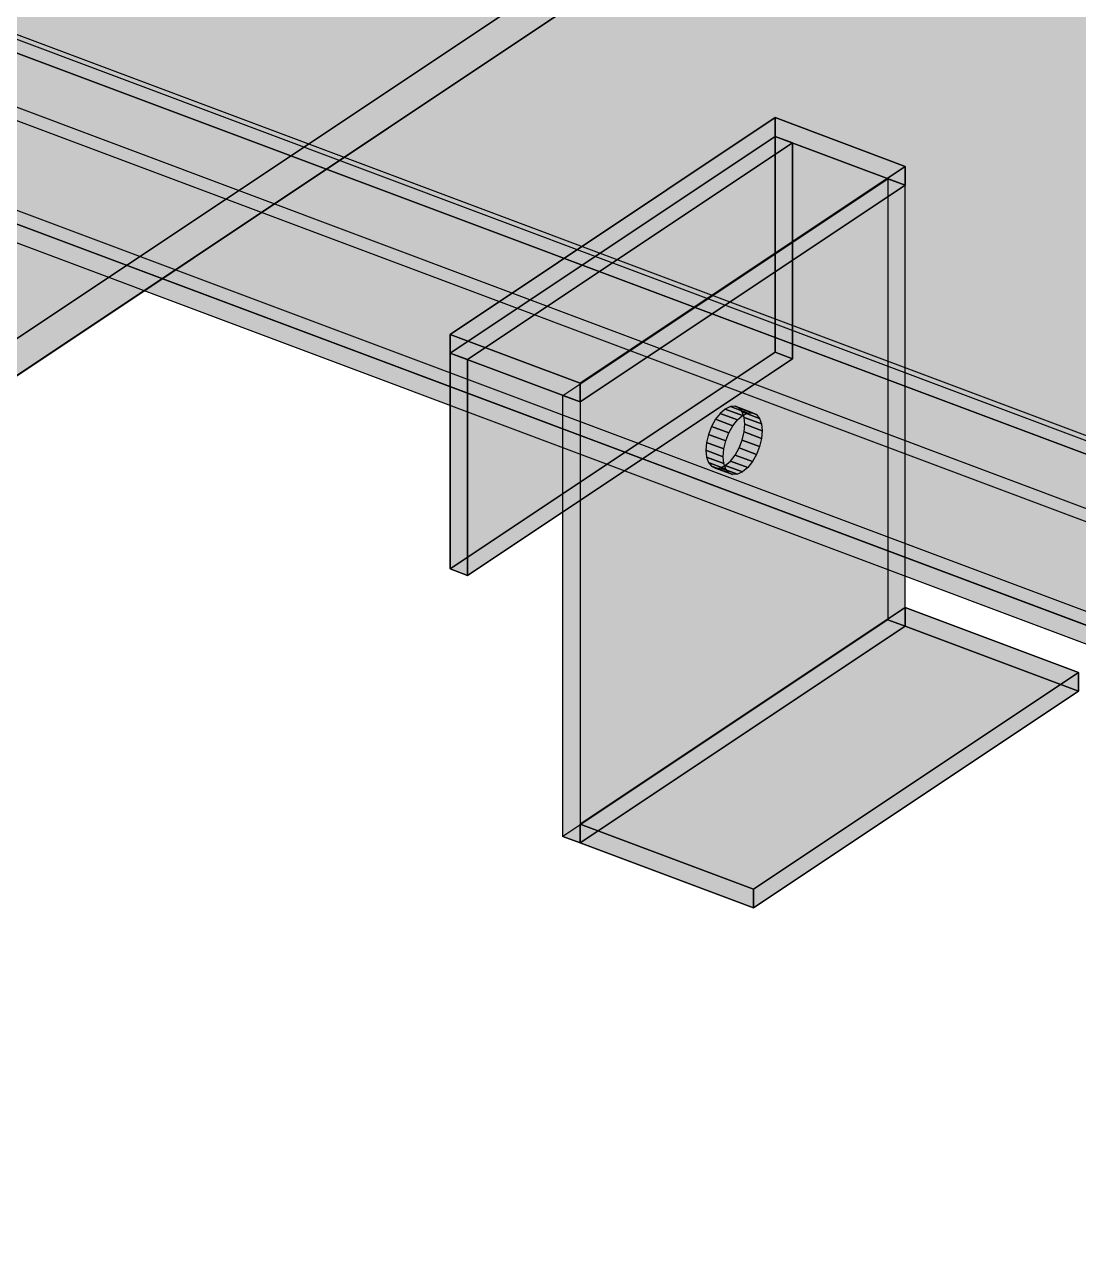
# Model space of a CAD drawing. Header units: millimetres. Extents: x 50 to 612415, y 2 to 4150.
# Drawn here: x 507212.7 to 507342.8, y 2694.2 to 2844.3 of the extents above; entities that cross this region are included whole.
import ezdxf

# ---------------------------------------------------------------- set-up
doc = ezdxf.new("R2010")
doc.units = ezdxf.units.MM
doc.layers.add('HATCH', color=8, linetype='Continuous', lineweight=9)
doc.layers.add('OUTLINE', color=7, linetype='Continuous', lineweight=25)

msp = doc.modelspace()

# ---------------------------------------------------------------- hatches: boundary and pattern name
at = {"layer": 'HATCH', "true_color": 0x5b747f}
for points in [[(508125.429, 2499.816), (506236.101, 3208.314), (506236.101, 3226.833)], [(508125.429, 2518.336), (506236.101, 3226.833), (506539.228, 3123.231)], [(508125.429, 2518.336), (508125.429, 2499.816), (506236.101, 3226.833)], [(506234.497, 3225.764), (506234.497, 3207.244), (508123.825, 2498.747)], [(506537.624, 3122.162), (506234.497, 3225.764), (508123.825, 2517.266)], [(506234.497, 3225.764), (508123.825, 2498.747), (508123.825, 2517.266)], [(506234.497, 3207.244), (506234.497, 3209.559), (508123.825, 2501.062)], [(506212.044, 3195.863), (508101.371, 2498.825), (506212.044, 3207.322)], [(506213.647, 3208.392), (508102.975, 2499.894), (506213.647, 3196.933)], [(508123.825, 2498.747), (506234.497, 3207.244), (508123.825, 2501.062)], [(508102.975, 2487.162), (506213.647, 3195.659), (506213.647, 3196.933)], [(508102.975, 2488.435), (508102.975, 2487.162), (506213.647, 3196.933)], [(508102.975, 2499.894), (508102.975, 2488.435), (506213.647, 3196.933)], [(506212.044, 3195.863), (506212.044, 3194.59), (508101.371, 2486.092)], [(506212.044, 3195.863), (508101.371, 2486.092), (508101.371, 2487.366)], [(506212.044, 3195.863), (508101.371, 2487.366), (508101.371, 2498.825)], [(508101.371, 2486.092), (506212.044, 3194.59), (506212.044, 3192.275)], [(508101.371, 2486.092), (506212.044, 3192.275), (508101.371, 2483.778)], [(508125.429, 2518.336), (506539.228, 3123.231), (506966.919, 2962.847)], [(506965.315, 2961.777), (506537.624, 3122.162), (508123.825, 2517.266)], [(506965.315, 2989.557), (506965.315, 2969.417), (507393.007, 2809.032)], [(507179.161, 2909.712), (506965.315, 2989.557), (507820.698, 2648.648)], [(506965.315, 2989.557), (507393.007, 2809.032), (507820.698, 2648.648)], [(507394.611, 2810.102), (506966.919, 2970.486), (506966.919, 2990.626)], [(507822.302, 2649.717), (506966.919, 2990.626), (507180.765, 2910.781)], [(507822.302, 2649.717), (507394.611, 2810.102), (506966.919, 2990.626)], [(507394.611, 2810.102), (506967.832, 2970.013), (506966.919, 2970.486)], [(507394.611, 2810.102), (506968.683, 2969.313), (506967.832, 2970.013)], [(506965.315, 2969.417), (506966.229, 2968.944), (507393.007, 2809.032)], [(506966.229, 2968.944), (506967.08, 2968.243), (507393.007, 2809.032)], [(507394.611, 2810.102), (506969.414, 2968.432), (506968.683, 2969.313)], [(507394.611, 2810.102), (506969.975, 2967.43), (506969.414, 2968.432)], [(506967.08, 2968.243), (506967.81, 2967.362), (507393.007, 2809.032)], [(506967.81, 2967.362), (506968.371, 2966.361), (507393.007, 2809.032)], [(507394.611, 2810.102), (506970.327, 2966.377), (506969.975, 2967.43)], [(506968.371, 2966.361), (506968.724, 2965.308), (507393.007, 2809.032)], [(507391.082, 2807.605), (506970.448, 2965.343), (506970.327, 2966.377)], [(507391.203, 2808.549), (507391.082, 2807.605), (506970.327, 2966.377)], [(507391.555, 2809.338), (507391.203, 2808.549), (506970.327, 2966.377)], [(507392.116, 2809.918), (507391.555, 2809.338), (506970.327, 2966.377)], [(507392.847, 2810.251), (507392.116, 2809.918), (506970.327, 2966.377)], [(507393.698, 2810.314), (507392.847, 2810.251), (506970.327, 2966.377)], [(507394.611, 2810.102), (507393.698, 2810.314), (506970.327, 2966.377)], [(506968.724, 2965.308), (506968.844, 2964.274), (507389.478, 2806.536)], [(506968.724, 2965.308), (507389.478, 2806.536), (507389.599, 2807.479)], [(506968.724, 2965.308), (507389.599, 2807.479), (507389.951, 2808.268)], [(506968.724, 2965.308), (507389.951, 2808.268), (507390.512, 2808.849)], [(506968.724, 2965.308), (507390.512, 2808.849), (507391.243, 2809.182)], [(506968.724, 2965.308), (507391.243, 2809.182), (507392.094, 2809.245)], [(506968.724, 2965.308), (507392.094, 2809.245), (507393.007, 2809.032)], [(507389.599, 2805.502), (506968.844, 2964.274), (506968.724, 2963.33)], [(507389.599, 2805.502), (507389.478, 2806.536), (506968.844, 2964.274)], [(506969.975, 2963.611), (506970.327, 2964.4), (507391.203, 2806.571)], [(506970.327, 2964.4), (506970.448, 2965.343), (507391.203, 2806.571)], [(506970.448, 2965.343), (507391.082, 2807.605), (507391.203, 2806.571)], [(506966.919, 2962.847), (506967.832, 2962.634), (507391.203, 2806.571)], [(506966.919, 2962.847), (507391.555, 2805.518), (507392.116, 2804.517)], [(506966.919, 2962.847), (507392.116, 2804.517), (507392.847, 2803.636)], [(506966.919, 2962.847), (507391.203, 2806.571), (507391.555, 2805.518)], [(506966.919, 2962.847), (507392.847, 2803.636), (507393.698, 2802.935)], [(506966.919, 2962.847), (507393.698, 2802.935), (507394.611, 2802.462)], [(508125.429, 2518.336), (506966.919, 2962.847), (507394.611, 2802.462)], [(507389.599, 2805.502), (506968.371, 2962.541), (506967.81, 2961.961)], [(506967.832, 2962.634), (506968.683, 2962.697), (507391.203, 2806.571)], [(507389.599, 2805.502), (506968.724, 2963.33), (506968.371, 2962.541)], [(506968.683, 2962.697), (506969.414, 2963.03), (507391.203, 2806.571)], [(506969.414, 2963.03), (506969.975, 2963.611), (507391.203, 2806.571)], [(507389.599, 2805.502), (506966.229, 2961.565), (506965.315, 2961.777)], [(507390.512, 2803.447), (507389.951, 2804.449), (506965.315, 2961.777)], [(507391.243, 2802.566), (507390.512, 2803.447), (506965.315, 2961.777)], [(507389.951, 2804.449), (507389.599, 2805.502), (506965.315, 2961.777)], [(507392.094, 2801.866), (507391.243, 2802.566), (506965.315, 2961.777)], [(507393.007, 2801.393), (507392.094, 2801.866), (506965.315, 2961.777)], [(507393.007, 2801.393), (506965.315, 2961.777), (508123.825, 2517.266)], [(507389.599, 2805.502), (506967.08, 2961.628), (506966.229, 2961.565)], [(507389.599, 2805.502), (506967.81, 2961.961), (506967.08, 2961.628)], [(507393.007, 2829.172), (507179.161, 2909.712), (507820.698, 2648.648)]]:
    msp.add_hatch(color=147, dxfattribs=at).paths.add_polyline_path(points)
at = {"layer": 'HATCH', "true_color": 0x617c87}
for points in [[(506234.497, 3209.559), (508123.825, 2501.062), (508101.371, 2486.092), (506212.044, 3194.59)], [(506213.647, 3208.392), (508102.975, 2499.894), (508101.371, 2498.825), (506212.044, 3207.322)], [(508123.825, 2498.747), (506234.497, 3207.244), (506212.044, 3192.275), (508101.371, 2483.778)], [(508125.429, 2499.816), (506236.101, 3208.314), (506234.497, 3207.244), (508123.825, 2498.747)], [(508102.975, 2487.162), (506213.647, 3195.659), (506212.044, 3194.59), (508101.371, 2486.092)]]:
    msp.add_hatch(color=145, dxfattribs=at).paths.add_polyline_path(points)
at = {"layer": 'HATCH', "true_color": 0x46848e}
for points in [[(506990.977, 2711.688), (506990.977, 2653.814), (507369.484, 2906.152), (507369.484, 2964.026)], [(506988.838, 2656.931), (506988.838, 2710.175), (507367.345, 2962.513), (507367.345, 2909.269)], [(507305.33, 2830.494), (507265.234, 2803.763), (507265.234, 2806.078), (507305.33, 2832.809)], [(507305.33, 2803.872), (507265.234, 2777.141), (507265.234, 2803.763), (507305.33, 2830.494)], [(507267.373, 2776.339), (507307.469, 2803.07), (507307.469, 2829.692), (507267.373, 2802.961)], [(507281.272, 2797.749), (507321.369, 2824.479), (507321.369, 2826.794), (507281.272, 2800.064)], [(507319.23, 2825.281), (507319.23, 2770.88), (507279.134, 2744.149)], [(507300.883, 2792.075), (507319.23, 2825.281), (507279.134, 2744.149)], [(507300.385, 2797.205), (507279.134, 2798.551), (507319.23, 2825.281)], [(507281.272, 2743.347), (507321.369, 2770.078), (507321.369, 2824.479)], [(507281.272, 2743.347), (507321.369, 2824.479), (507303.022, 2791.273)], [(507321.369, 2824.479), (507281.272, 2797.749), (507302.523, 2796.404)], [(507300.883, 2796.986), (507300.385, 2797.205), (507319.23, 2825.281)], [(507300.883, 2792.075), (507301.266, 2793.049), (507319.23, 2825.281)], [(507301.266, 2796.522), (507300.883, 2796.986), (507319.23, 2825.281)], [(507301.266, 2793.049), (507301.506, 2794.047), (507319.23, 2825.281)], [(507301.506, 2795.844), (507301.266, 2796.522), (507319.23, 2825.281)], [(507301.506, 2794.047), (507301.588, 2795), (507319.23, 2825.281)], [(507301.588, 2795), (507301.506, 2795.844), (507319.23, 2825.281)], [(507321.369, 2824.479), (507302.523, 2796.404), (507303.022, 2796.184)], [(507321.369, 2824.479), (507303.404, 2792.247), (507303.022, 2791.273)], [(507321.369, 2824.479), (507303.022, 2796.184), (507303.404, 2795.72)], [(507321.369, 2824.479), (507303.644, 2793.245), (507303.404, 2792.247)], [(507321.369, 2824.479), (507303.404, 2795.72), (507303.644, 2795.042)], [(507321.369, 2824.479), (507303.726, 2794.198), (507303.644, 2793.245)], [(507321.369, 2824.479), (507303.644, 2795.042), (507303.726, 2794.198)], [(507300.385, 2797.205), (507299.805, 2797.166), (507279.134, 2798.551)], [(507299.805, 2797.166), (507299.182, 2796.869), (507279.134, 2798.551)], [(507299.182, 2796.869), (507298.559, 2796.335), (507279.134, 2798.551)], [(507298.559, 2796.335), (507297.979, 2795.602), (507279.134, 2798.551)], [(507297.099, 2793.744), (507279.134, 2744.149), (507279.134, 2798.551)], [(507297.979, 2795.602), (507297.481, 2794.718), (507279.134, 2798.551)], [(507297.481, 2794.718), (507297.099, 2793.744), (507279.134, 2798.551)], [(507281.272, 2797.749), (507301.943, 2796.364), (507302.523, 2796.404)], [(507281.272, 2797.749), (507301.321, 2796.067), (507301.943, 2796.364)], [(507281.272, 2797.749), (507300.698, 2795.533), (507301.321, 2796.067)], [(507281.272, 2797.749), (507300.118, 2794.8), (507300.698, 2795.533)], [(507281.272, 2797.749), (507281.272, 2743.347), (507299.237, 2792.942)], [(507281.272, 2797.749), (507299.619, 2793.916), (507300.118, 2794.8)], [(507281.272, 2797.749), (507299.237, 2792.942), (507299.619, 2793.916)], [(507301.588, 2795), (507301.506, 2795.844), (507303.644, 2795.042), (507303.726, 2794.198)], [(507297.099, 2793.744), (507296.858, 2792.746), (507279.134, 2744.149)], [(507296.858, 2792.746), (507296.776, 2791.792), (507279.134, 2744.149)], [(507281.272, 2743.347), (507298.997, 2791.944), (507299.237, 2792.942)], [(507300.385, 2791.191), (507300.883, 2792.075), (507279.134, 2744.149)], [(507279.134, 2744.149), (507296.776, 2791.792), (507296.858, 2790.948)], [(507299.805, 2790.457), (507300.385, 2791.191), (507279.134, 2744.149)], [(507281.272, 2743.347), (507298.915, 2790.991), (507298.997, 2791.944)], [(507281.272, 2743.347), (507303.022, 2791.273), (507302.523, 2790.389)], [(507296.776, 2791.792), (507296.858, 2790.948), (507298.997, 2790.146), (507298.915, 2790.991)], [(507279.134, 2744.149), (507296.858, 2790.948), (507297.099, 2790.271)], [(507299.182, 2789.924), (507299.805, 2790.457), (507279.134, 2744.149)], [(507279.134, 2744.149), (507297.099, 2790.271), (507297.481, 2789.807)], [(507298.559, 2789.627), (507299.182, 2789.924), (507279.134, 2744.149)], [(507297.481, 2789.807), (507297.979, 2789.587), (507279.134, 2744.149)], [(507298.997, 2790.146), (507298.915, 2790.991), (507281.272, 2743.347)], [(507281.272, 2743.347), (507302.523, 2790.389), (507301.943, 2789.655)], [(507299.237, 2789.469), (507298.997, 2790.146), (507281.272, 2743.347)], [(507297.979, 2789.587), (507298.559, 2789.627), (507279.134, 2744.149)], [(507281.272, 2743.347), (507301.943, 2789.655), (507301.321, 2789.122)], [(507299.619, 2789.005), (507299.237, 2789.469), (507281.272, 2743.347)], [(507281.272, 2743.347), (507301.321, 2789.122), (507300.698, 2788.825)], [(507281.272, 2743.347), (507300.118, 2788.785), (507299.619, 2789.005)], [(507281.272, 2743.347), (507300.698, 2788.825), (507300.118, 2788.785)], [(507321.369, 2770.078), (507281.272, 2743.347), (507281.272, 2745.662), (507321.369, 2772.393)], [(507302.657, 2735.328), (507342.753, 2762.059), (507342.753, 2764.374), (507302.657, 2737.643)]]:
    msp.add_hatch(color=145, dxfattribs=at).paths.add_polyline_path(points)
at = {"layer": 'HATCH', "true_color": 0x468f99}
for points in [[(506950.346, 2671.365), (506988.838, 2656.931), (507367.345, 2909.269), (507328.853, 2923.703)], [(506990.977, 2653.814), (506948.208, 2669.852), (507326.715, 2922.19), (507369.484, 2906.152)], [(507305.33, 2832.809), (507265.234, 2806.078), (507281.272, 2800.064)], [(507305.33, 2832.809), (507281.272, 2800.064), (507321.369, 2826.794)], [(507305.33, 2830.494), (507265.234, 2803.763), (507267.373, 2802.961)], [(507281.272, 2797.749), (507265.234, 2803.763), (507305.33, 2830.494)], [(507305.33, 2830.494), (507267.373, 2802.961), (507307.469, 2829.692)], [(507321.369, 2824.479), (507281.272, 2797.749), (507305.33, 2830.494)], [(507279.134, 2798.551), (507319.23, 2825.281), (507321.369, 2824.479), (507281.272, 2797.749)], [(507267.373, 2776.339), (507265.234, 2777.141), (507305.33, 2803.872)], [(507307.469, 2803.07), (507267.373, 2776.339), (507305.33, 2803.872)], [(507321.369, 2772.393), (507281.272, 2745.662), (507302.657, 2737.643)], [(507321.369, 2772.393), (507302.657, 2737.643), (507342.753, 2764.374)], [(507319.23, 2770.88), (507279.134, 2744.149), (507281.272, 2743.347), (507321.369, 2770.078)], [(507302.657, 2735.328), (507281.272, 2743.347), (507321.369, 2770.078)], [(507342.753, 2762.059), (507302.657, 2735.328), (507321.369, 2770.078)]]:
    msp.add_hatch(color=135, dxfattribs=at).paths.add_polyline_path(points)
at = {"layer": 'HATCH', "true_color": 0x468690}
for points in [[(507321.369, 2824.479), (507305.33, 2830.494), (507305.33, 2832.809), (507321.369, 2826.794)], [(507307.469, 2803.07), (507305.33, 2803.872), (507305.33, 2830.494), (507307.469, 2829.692)], [(507319.23, 2825.281), (507319.23, 2770.88), (507321.369, 2770.078), (507321.369, 2824.479)], [(507265.234, 2803.763), (507281.272, 2797.749), (507281.272, 2800.064), (507265.234, 2806.078)], [(507265.234, 2777.141), (507267.373, 2776.339), (507267.373, 2802.961), (507265.234, 2803.763)], [(507279.134, 2744.149), (507279.134, 2798.551), (507281.272, 2797.749), (507281.272, 2743.347)], [(507342.753, 2762.059), (507321.369, 2770.078), (507321.369, 2772.393), (507342.753, 2764.374)], [(507281.272, 2743.347), (507302.657, 2735.328), (507302.657, 2737.643), (507281.272, 2745.662)]]:
    msp.add_hatch(color=145, dxfattribs=at).paths.add_polyline_path(points)
at = {"layer": 'HATCH', "true_color": 0x468b95}
for points in [[(507300.385, 2797.205), (507299.805, 2797.166), (507301.943, 2796.364), (507302.523, 2796.404)], [(507297.979, 2789.587), (507298.559, 2789.627), (507300.698, 2788.825), (507300.118, 2788.785)]]:
    msp.add_hatch(color=145, dxfattribs=at).paths.add_polyline_path(points)
at = {"layer": 'HATCH', "true_color": 0x468791}
for points in [[(507300.883, 2796.986), (507300.385, 2797.205), (507302.523, 2796.404), (507303.022, 2796.184)], [(507297.481, 2789.807), (507297.979, 2789.587), (507300.118, 2788.785), (507299.619, 2789.005)]]:
    msp.add_hatch(color=145, dxfattribs=at).paths.add_polyline_path(points)
at = {"layer": 'HATCH', "true_color": 0x46909b}
for points in [[(507298.559, 2796.335), (507297.979, 2795.602), (507300.118, 2794.8), (507300.698, 2795.533)], [(507299.805, 2790.457), (507300.385, 2791.191), (507302.523, 2790.389), (507301.943, 2789.655)]]:
    msp.add_hatch(color=135, dxfattribs=at).paths.add_polyline_path(points)
at = {"layer": 'HATCH', "true_color": 0x468f9a}
for points in [[(507299.182, 2796.869), (507298.559, 2796.335), (507300.698, 2795.533), (507301.321, 2796.067)], [(507299.182, 2789.924), (507299.805, 2790.457), (507301.943, 2789.655), (507301.321, 2789.122)]]:
    msp.add_hatch(color=135, dxfattribs=at).paths.add_polyline_path(points)
at = {"layer": 'HATCH', "true_color": 0x468e98}
for points in [[(507299.805, 2797.166), (507299.182, 2796.869), (507301.321, 2796.067), (507301.943, 2796.364)], [(507298.559, 2789.627), (507299.182, 2789.924), (507301.321, 2789.122), (507300.698, 2788.825)]]:
    msp.add_hatch(color=145, dxfattribs=at).paths.add_polyline_path(points)
at = {"layer": 'HATCH', "true_color": 0x46838c}
for points in [[(507301.266, 2796.522), (507300.883, 2796.986), (507303.022, 2796.184), (507303.404, 2795.72)], [(507297.099, 2790.271), (507297.481, 2789.807), (507299.619, 2789.005), (507299.237, 2789.469)]]:
    msp.add_hatch(color=145, dxfattribs=at).paths.add_polyline_path(points)
at = {"layer": 'HATCH', "true_color": 0x468089}
for points in [[(507301.506, 2795.844), (507301.266, 2796.522), (507303.404, 2795.72), (507303.644, 2795.042)], [(507296.858, 2790.948), (507297.099, 2790.271), (507299.237, 2789.469), (507298.997, 2790.146)]]:
    msp.add_hatch(color=137, dxfattribs=at).paths.add_polyline_path(points)
at = {"layer": 'HATCH', "true_color": 0x468e99}
for points in [[(507297.481, 2794.718), (507297.099, 2793.744), (507299.237, 2792.942), (507299.619, 2793.916)], [(507300.883, 2792.075), (507301.266, 2793.049), (507303.404, 2792.247), (507303.022, 2791.273)]]:
    msp.add_hatch(color=145, dxfattribs=at).paths.add_polyline_path(points)
at = {"layer": 'HATCH', "true_color": 0x46909a}
for points in [[(507297.979, 2795.602), (507297.481, 2794.718), (507299.619, 2793.916), (507300.118, 2794.8)], [(507300.385, 2791.191), (507300.883, 2792.075), (507303.022, 2791.273), (507302.523, 2790.389)]]:
    msp.add_hatch(color=135, dxfattribs=at).paths.add_polyline_path(points)
at = {"layer": 'HATCH', "true_color": 0x468892}
for points in [[(507301.506, 2794.047), (507301.588, 2795), (507303.726, 2794.198), (507303.644, 2793.245)], [(507296.858, 2792.746), (507296.776, 2791.792), (507298.915, 2790.991), (507298.997, 2791.944)]]:
    msp.add_hatch(color=145, dxfattribs=at).paths.add_polyline_path(points)
at = {"layer": 'HATCH', "true_color": 0x468c96}
for points in [[(507297.099, 2793.744), (507296.858, 2792.746), (507298.997, 2791.944), (507299.237, 2792.942)], [(507301.266, 2793.049), (507301.506, 2794.047), (507303.644, 2793.245), (507303.404, 2792.247)]]:
    msp.add_hatch(color=145, dxfattribs=at).paths.add_polyline_path(points)

# ---------------------------------------------------------------- linework, layer by layer
at = {"layer": 'OUTLINE', "color": 139, "true_color": 0x42544a}
for p, q in [((506234.497, 3209.559), (508123.825, 2501.062)), ((506234.497, 3209.559), (508123.825, 2501.062)), ((508101.371, 2498.825), (506212.044, 3207.322)), ((508101.371, 2498.825), (506212.044, 3207.322)), ((506213.647, 3208.392), (508102.975, 2499.894)), ((506213.647, 3208.392), (508102.975, 2499.894)), ((506234.497, 3207.244), (508123.825, 2498.747)), ((506234.497, 3207.244), (508123.825, 2498.747)), ((508123.825, 2498.747), (506234.497, 3207.244)), ((508123.825, 2498.747), (506234.497, 3207.244)), ((508125.429, 2499.816), (506236.101, 3208.314)), ((508125.429, 2499.816), (506236.101, 3208.314)), ((508102.975, 2487.162), (506213.647, 3195.659)), ((508102.975, 2487.162), (506213.647, 3195.659)), ((508101.371, 2486.092), (506212.044, 3194.59)), ((506212.044, 3194.59), (508101.371, 2486.092)), ((508101.371, 2486.092), (506212.044, 3194.59)), ((506212.044, 3194.59), (508101.371, 2486.092)), ((506212.044, 3192.275), (508101.371, 2483.778)), ((506212.044, 3192.275), (508101.371, 2483.778)), ((506988.838, 2656.931), (507367.345, 2909.269)), ((507367.345, 2909.269), (506988.838, 2656.931)), ((507369.484, 2906.152), (506990.977, 2653.814)), ((506990.977, 2653.814), (507369.484, 2906.152)), ((507265.234, 2806.078), (507305.33, 2832.809)), ((507305.33, 2832.809), (507265.234, 2806.078)), ((507305.33, 2830.494), (507305.33, 2832.809)), ((507305.33, 2832.809), (507321.369, 2826.794)), ((507321.369, 2826.794), (507305.33, 2832.809)), ((507305.33, 2832.809), (507305.33, 2830.494)), ((507265.234, 2803.763), (507305.33, 2830.494)), ((507305.33, 2830.494), (507265.234, 2803.763)), ((507305.33, 2830.494), (507265.234, 2803.763)), ((507265.234, 2803.763), (507305.33, 2830.494)), ((507305.33, 2803.872), (507305.33, 2830.494)), ((507305.33, 2830.494), (507307.469, 2829.692)), ((507321.369, 2824.479), (507305.33, 2830.494)), ((507305.33, 2830.494), (507305.33, 2803.872)), ((507307.469, 2829.692), (507305.33, 2830.494)), ((507305.33, 2830.494), (507321.369, 2824.479)), ((507267.373, 2802.961), (507307.469, 2829.692)), ((507307.469, 2829.692), (507267.373, 2802.961)), ((507307.469, 2829.692), (507307.469, 2803.07)), ((507307.469, 2803.07), (507307.469, 2829.692)), ((507281.272, 2800.064), (507321.369, 2826.794)), ((507321.369, 2826.794), (507281.272, 2800.064)), ((507321.369, 2826.794), (507321.369, 2824.479)), ((507321.369, 2824.479), (507321.369, 2826.794)), ((507279.134, 2798.551), (507319.23, 2825.281)), ((507279.134, 2798.551), (507319.23, 2825.281)), ((507321.369, 2824.479), (507281.272, 2797.749)), ((507321.369, 2824.479), (507281.272, 2797.749)), ((507321.369, 2824.479), (507281.272, 2797.749)), ((507281.272, 2797.749), (507321.369, 2824.479)), ((507319.23, 2825.281), (507319.23, 2770.88)), ((507321.369, 2824.479), (507319.23, 2825.281)), ((507319.23, 2825.281), (507319.23, 2770.88)), ((507319.23, 2825.281), (507321.369, 2824.479)), ((507321.369, 2770.078), (507321.369, 2824.479)), ((507321.369, 2770.078), (507321.369, 2824.479)), ((507265.234, 2803.763), (507265.234, 2806.078)), ((507265.234, 2806.078), (507281.272, 2800.064)), ((507281.272, 2800.064), (507265.234, 2806.078)), ((507265.234, 2806.078), (507265.234, 2803.763)), ((507305.33, 2803.872), (507265.234, 2777.141)), ((507265.234, 2777.141), (507305.33, 2803.872)), ((507265.234, 2777.141), (507265.234, 2803.763)), ((507265.234, 2803.763), (507267.373, 2802.961)), ((507281.272, 2797.749), (507265.234, 2803.763)), ((507267.373, 2802.961), (507265.234, 2803.763)), ((507265.234, 2803.763), (507265.234, 2777.141)), ((507265.234, 2803.763), (507281.272, 2797.749)), ((507307.469, 2803.07), (507305.33, 2803.872)), ((507305.33, 2803.872), (507307.469, 2803.07)), ((507307.469, 2803.07), (507267.373, 2776.339)), ((507267.373, 2776.339), (507307.469, 2803.07)), ((507267.373, 2802.961), (507267.373, 2776.339)), ((507267.373, 2776.339), (507267.373, 2802.961)), ((507281.272, 2800.064), (507281.272, 2797.749)), ((507281.272, 2797.749), (507281.272, 2800.064)), ((507281.272, 2797.749), (507279.134, 2798.551)), ((507279.134, 2744.149), (507279.134, 2798.551)), ((507279.134, 2744.149), (507279.134, 2798.551)), ((507279.134, 2798.551), (507281.272, 2797.749)), ((507281.272, 2797.749), (507281.272, 2743.347)), ((507281.272, 2797.749), (507281.272, 2743.347)), ((507300.385, 2797.205), (507299.805, 2797.166)), ((507300.385, 2797.205), (507299.805, 2797.166)), ((507300.883, 2796.986), (507300.385, 2797.205)), ((507300.883, 2796.986), (507300.385, 2797.205)), ((507300.385, 2797.205), (507302.523, 2796.404)), ((507302.523, 2796.404), (507300.385, 2797.205)), ((507298.559, 2796.335), (507297.979, 2795.602)), ((507298.559, 2796.335), (507297.979, 2795.602)), ((507299.182, 2796.869), (507298.559, 2796.335)), ((507299.182, 2796.869), (507298.559, 2796.335)), ((507298.559, 2796.335), (507300.698, 2795.533)), ((507300.698, 2795.533), (507298.559, 2796.335)), ((507299.805, 2797.166), (507299.182, 2796.869)), ((507299.805, 2797.166), (507299.182, 2796.869)), ((507299.182, 2796.869), (507301.321, 2796.067)), ((507301.321, 2796.067), (507299.182, 2796.869)), ((507299.805, 2797.166), (507301.943, 2796.364)), ((507301.943, 2796.364), (507299.805, 2797.166)), ((507300.698, 2795.533), (507301.321, 2796.067)), ((507300.698, 2795.533), (507301.321, 2796.067)), ((507301.266, 2796.522), (507300.883, 2796.986)), ((507301.266, 2796.522), (507300.883, 2796.986)), ((507300.883, 2796.986), (507303.022, 2796.184)), ((507303.022, 2796.184), (507300.883, 2796.986)), ((507301.506, 2795.844), (507301.266, 2796.522)), ((507301.506, 2795.844), (507301.266, 2796.522)), ((507301.266, 2796.522), (507303.404, 2795.72)), ((507303.404, 2795.72), (507301.266, 2796.522)), ((507301.321, 2796.067), (507301.943, 2796.364)), ((507301.321, 2796.067), (507301.943, 2796.364)), ((507301.588, 2795), (507301.506, 2795.844)), ((507301.588, 2795), (507301.506, 2795.844)), ((507301.506, 2795.844), (507303.644, 2795.042)), ((507303.644, 2795.042), (507301.506, 2795.844)), ((507301.943, 2796.364), (507302.523, 2796.404)), ((507301.943, 2796.364), (507302.523, 2796.404)), ((507302.523, 2796.404), (507303.022, 2796.184)), ((507302.523, 2796.404), (507303.022, 2796.184)), ((507303.022, 2796.184), (507303.404, 2795.72)), ((507303.022, 2796.184), (507303.404, 2795.72)), ((507303.404, 2795.72), (507303.644, 2795.042)), ((507303.404, 2795.72), (507303.644, 2795.042)), ((507297.481, 2794.718), (507297.099, 2793.744)), ((507297.481, 2794.718), (507297.099, 2793.744)), ((507297.979, 2795.602), (507297.481, 2794.718)), ((507297.979, 2795.602), (507297.481, 2794.718)), ((507297.481, 2794.718), (507299.619, 2793.916)), ((507299.619, 2793.916), (507297.481, 2794.718)), ((507297.979, 2795.602), (507300.118, 2794.8)), ((507300.118, 2794.8), (507297.979, 2795.602)), ((507299.619, 2793.916), (507300.118, 2794.8)), ((507299.619, 2793.916), (507300.118, 2794.8)), ((507300.118, 2794.8), (507300.698, 2795.533)), ((507300.118, 2794.8), (507300.698, 2795.533)), ((507301.506, 2794.047), (507301.588, 2795)), ((507301.506, 2794.047), (507301.588, 2795)), ((507301.588, 2795), (507303.726, 2794.198)), ((507303.726, 2794.198), (507301.588, 2795)), ((507303.644, 2795.042), (507303.726, 2794.198)), ((507303.644, 2795.042), (507303.726, 2794.198)), ((507303.726, 2794.198), (507303.644, 2793.245)), ((507303.726, 2794.198), (507303.644, 2793.245)), ((507296.858, 2792.746), (507296.776, 2791.792)), ((507296.858, 2792.746), (507296.776, 2791.792)), ((507297.099, 2793.744), (507296.858, 2792.746)), ((507297.099, 2793.744), (507296.858, 2792.746)), ((507298.997, 2791.944), (507296.858, 2792.746)), ((507296.858, 2792.746), (507298.997, 2791.944)), ((507299.237, 2792.942), (507297.099, 2793.744)), ((507297.099, 2793.744), (507299.237, 2792.942)), ((507298.997, 2791.944), (507299.237, 2792.942)), ((507298.997, 2791.944), (507299.237, 2792.942)), ((507299.237, 2792.942), (507299.619, 2793.916)), ((507299.237, 2792.942), (507299.619, 2793.916)), ((507300.883, 2792.075), (507301.266, 2793.049)), ((507300.883, 2792.075), (507301.266, 2793.049)), ((507301.266, 2793.049), (507301.506, 2794.047)), ((507301.266, 2793.049), (507301.506, 2794.047)), ((507301.266, 2793.049), (507303.404, 2792.247)), ((507303.404, 2792.247), (507301.266, 2793.049)), ((507301.506, 2794.047), (507303.644, 2793.245)), ((507303.644, 2793.245), (507301.506, 2794.047)), ((507303.644, 2793.245), (507303.404, 2792.247)), ((507303.644, 2793.245), (507303.404, 2792.247)), ((507296.776, 2791.792), (507296.858, 2790.948)), ((507296.776, 2791.792), (507296.858, 2790.948)), ((507298.915, 2790.991), (507296.776, 2791.792)), ((507296.776, 2791.792), (507298.915, 2790.991)), ((507298.915, 2790.991), (507298.997, 2791.944)), ((507298.915, 2790.991), (507298.997, 2791.944)), ((507299.805, 2790.457), (507300.385, 2791.191)), ((507299.805, 2790.457), (507300.385, 2791.191)), ((507300.385, 2791.191), (507300.883, 2792.075)), ((507300.385, 2791.191), (507300.883, 2792.075)), ((507302.523, 2790.389), (507300.385, 2791.191)), ((507300.385, 2791.191), (507302.523, 2790.389)), ((507303.022, 2791.273), (507300.883, 2792.075)), ((507300.883, 2792.075), (507303.022, 2791.273)), ((507303.022, 2791.273), (507302.523, 2790.389)), ((507303.022, 2791.273), (507302.523, 2790.389)), ((507303.404, 2792.247), (507303.022, 2791.273)), ((507303.404, 2792.247), (507303.022, 2791.273)), ((507296.858, 2790.948), (507297.099, 2790.271)), ((507296.858, 2790.948), (507297.099, 2790.271)), ((507298.997, 2790.146), (507296.858, 2790.948)), ((507296.858, 2790.948), (507298.997, 2790.146)), ((507297.099, 2790.271), (507297.481, 2789.807)), ((507297.099, 2790.271), (507297.481, 2789.807)), ((507299.237, 2789.469), (507297.099, 2790.271)), ((507297.099, 2790.271), (507299.237, 2789.469)), ((507297.481, 2789.807), (507297.979, 2789.587)), ((507299.619, 2789.005), (507297.481, 2789.807)), ((507297.481, 2789.807), (507297.979, 2789.587)), ((507297.481, 2789.807), (507299.619, 2789.005)), ((507298.559, 2789.627), (507299.182, 2789.924)), ((507298.559, 2789.627), (507299.182, 2789.924)), ((507298.997, 2790.146), (507298.915, 2790.991)), ((507298.997, 2790.146), (507298.915, 2790.991)), ((507299.237, 2789.469), (507298.997, 2790.146)), ((507299.237, 2789.469), (507298.997, 2790.146)), ((507299.182, 2789.924), (507299.805, 2790.457)), ((507299.182, 2789.924), (507299.805, 2790.457)), ((507301.321, 2789.122), (507299.182, 2789.924)), ((507299.182, 2789.924), (507301.321, 2789.122)), ((507301.943, 2789.655), (507299.805, 2790.457)), ((507299.805, 2790.457), (507301.943, 2789.655)), ((507302.523, 2790.389), (507301.943, 2789.655)), ((507302.523, 2790.389), (507301.943, 2789.655)), ((507297.979, 2789.587), (507298.559, 2789.627)), ((507297.979, 2789.587), (507298.559, 2789.627)), ((507300.118, 2788.785), (507297.979, 2789.587)), ((507297.979, 2789.587), (507300.118, 2788.785)), ((507300.698, 2788.825), (507298.559, 2789.627)), ((507298.559, 2789.627), (507300.698, 2788.825)), ((507299.619, 2789.005), (507299.237, 2789.469)), ((507299.619, 2789.005), (507299.237, 2789.469)), ((507300.118, 2788.785), (507299.619, 2789.005)), ((507300.118, 2788.785), (507299.619, 2789.005)), ((507300.698, 2788.825), (507300.118, 2788.785)), ((507300.698, 2788.825), (507300.118, 2788.785)), ((507301.321, 2789.122), (507300.698, 2788.825)), ((507301.321, 2789.122), (507300.698, 2788.825)), ((507301.943, 2789.655), (507301.321, 2789.122)), ((507301.943, 2789.655), (507301.321, 2789.122)), ((507267.373, 2776.339), (507265.234, 2777.141)), ((507265.234, 2777.141), (507267.373, 2776.339)), ((507281.272, 2745.662), (507321.369, 2772.393)), ((507321.369, 2772.393), (507281.272, 2745.662)), ((507321.369, 2770.078), (507321.369, 2772.393)), ((507321.369, 2772.393), (507342.753, 2764.374)), ((507321.369, 2772.393), (507321.369, 2770.078)), ((507342.753, 2764.374), (507321.369, 2772.393)), ((507319.23, 2770.88), (507279.134, 2744.149)), ((507319.23, 2770.88), (507279.134, 2744.149)), ((507319.23, 2770.88), (507321.369, 2770.078)), ((507321.369, 2770.078), (507319.23, 2770.88)), ((507281.272, 2743.347), (507321.369, 2770.078)), ((507321.369, 2770.078), (507281.272, 2743.347)), ((507281.272, 2743.347), (507321.369, 2770.078)), ((507281.272, 2743.347), (507321.369, 2770.078)), ((507342.753, 2762.059), (507321.369, 2770.078)), ((507321.369, 2770.078), (507342.753, 2762.059)), ((507302.657, 2737.643), (507342.753, 2764.374)), ((507342.753, 2764.374), (507302.657, 2737.643)), ((507342.753, 2764.374), (507342.753, 2762.059)), ((507342.753, 2762.059), (507342.753, 2764.374)), ((507342.753, 2762.059), (507302.657, 2735.328)), ((507302.657, 2735.328), (507342.753, 2762.059)), ((507281.272, 2743.347), (507281.272, 2745.662)), ((507281.272, 2745.662), (507302.657, 2737.643)), ((507302.657, 2737.643), (507281.272, 2745.662)), ((507281.272, 2745.662), (507281.272, 2743.347)), ((507279.134, 2744.149), (507281.272, 2743.347)), ((507281.272, 2743.347), (507279.134, 2744.149)), ((507302.657, 2735.328), (507281.272, 2743.347)), ((507281.272, 2743.347), (507302.657, 2735.328)), ((507302.657, 2737.643), (507302.657, 2735.328)), ((507302.657, 2735.328), (507302.657, 2737.643))]:
    msp.add_line(p, q, dxfattribs=at)

doc.saveas('drawing.dxf')
